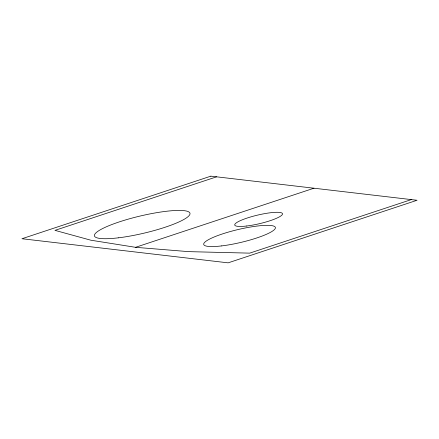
<?xml version="1.0" encoding="UTF-8"?>
<svg xmlns="http://www.w3.org/2000/svg" width="439" height="439" viewBox="0 0 439 439"><rect width="100%" height="100%" fill="white"/><g stroke="black" fill="none" stroke-linecap="round" stroke-linejoin="round"><path stroke-width="0.66" d="M216.597 176.824L54.968 230.365L90.846 240.204L135.536 247.316L188.638 251.64L249.692 253.138L411.321 199.597M135.536 247.316L313.962 188.21M210.868 176.154L21.95 238.734L228.132 262.846L417.05 200.266L210.868 176.154M118.272 237.839A49.102 8.78 -13.3 0 0 190.021 213.65A49.102 8.78 -13.3 0 0 118.294 222.227A49.102 8.78 -13.3 0 0 118.272 237.839M246.669 226.008A24.551 4.39 -13.3 0 0 282.546 213.908A24.551 4.39 -13.3 0 0 246.68 218.199A24.551 4.39 -13.3 0 0 246.669 226.008M221.613 245.911A36.827 6.585 -13.3 0 0 275.429 227.764A36.827 6.585 -13.3 0 0 221.635 234.196A36.827 6.585 -13.3 0 0 221.613 245.911"/></g></svg>
